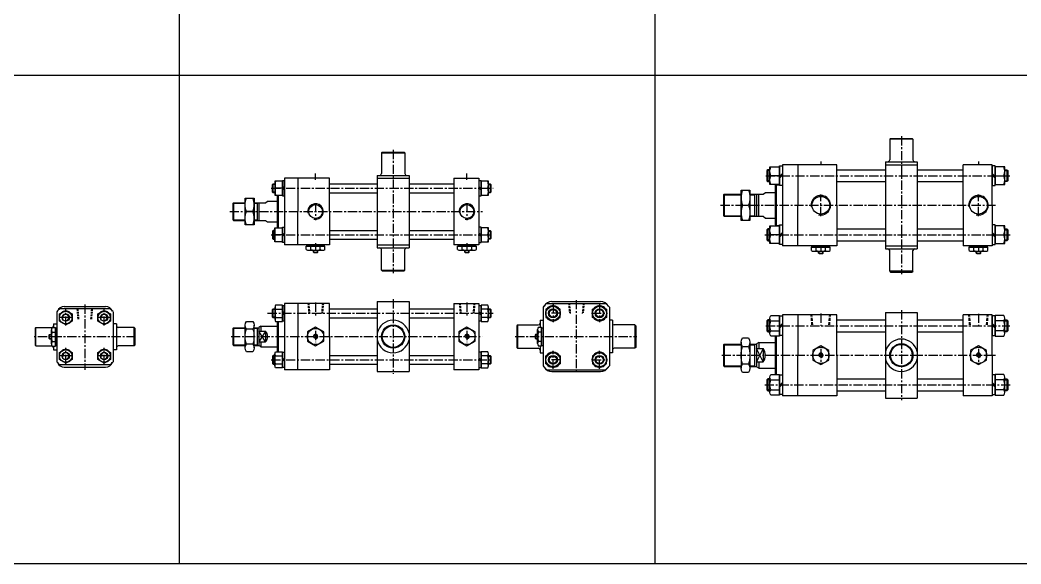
# Model space of a CAD drawing. Extents: x -819 to 8634, y 0 to 4453.
# Drawn here: x 1222 to 2577, y 2978 to 3716 of the extents above; entities that cross this region are included whole.
import ezdxf

# ---------------------------------------------------------------- set-up
doc = ezdxf.new("R2010")
doc.units = 0
doc.header["$LTSCALE"] = 10
doc.header["$MEASUREMENT"] = 0
for name, pattern in [('CENTER', [2, 1.25, -0.25, 0.25, -0.25]), ('CENTERX2', [4, 2.5, -0.5, 0.5, -0.5]), ('HIDDEN', [0.375, 0.25, -0.125])]:
    doc.linetypes.add(name, pattern=pattern)
doc.layers.get('0').update_dxf_attribs({"linetype": 'CONTINUOUS'})
doc.layers.get('DEFPOINTS').update_dxf_attribs({"linetype": 'CONTINUOUS'})
for name, color, linetype in [('CEN', 1, 'CENTERX2'), ('CENTER', 1, 'CENTER'), ('DIM', 2, 'CONTINUOUS'), ('ML', 7, 'CONTINUOUS'), ('THIN', 3, 'CONTINUOUS'), ('외형선', 3, 'CONTINUOUS')]:
    doc.layers.add(name, color=color, linetype=linetype)

msp = doc.modelspace()

# ---------------------------------------------------------------- linework, layer by layer
for p, q in [((1438, 2978.5), (1438, 4452.8)), ((2082, 2978.5), (2082, 4452.8)), ((4752.9, 3640.6), (0, 3640.6)), ((1619.2, 3401.2), (1619.7, 3400.7)), ((1619.2, 3401.2), (1625.2, 3401.2)), ((1619.7, 3400.7), (1624.7, 3400.7)), ((1625.2, 3401.2), (1624.7, 3400.7)), ((1824.2, 3401.2), (1824.7, 3400.7)), ((1824.2, 3401.2), (1830.2, 3401.2)), ((1824.7, 3400.7), (1829.7, 3400.7)), ((1830.2, 3401.2), (1829.7, 3400.7)), ((2303.4, 3399.7), (2303.9, 3399.2)), ((2303.4, 3399.7), (2309.4, 3399.7)), ((2303.9, 3399.2), (2308.9, 3399.2)), ((2309.4, 3399.7), (2308.9, 3399.2)), ((2516.9, 3399.7), (2517.4, 3399.2)), ((2516.9, 3399.7), (2522.9, 3399.7)), ((2517.4, 3399.2), (2522.4, 3399.2)), ((2522.9, 3399.7), (2522.4, 3399.2)), ((1262, 3289.4), (1261.5, 3288.9)), ((1261.5, 3283.9), (1261.5, 3288.9)), ((1262, 3283.4), (1261.5, 3283.9)), ((1262, 3283.4), (1262, 3289.4)), ((1920.3, 3289.7), (1919.8, 3289.2)), ((1919.8, 3284.2), (1919.8, 3289.2)), ((1920.3, 3283.7), (1919.8, 3284.2)), ((1920.3, 3283.7), (1920.3, 3289.7)), ((4752.9, 2978.5), (0, 2978.5))]:
    msp.add_line(p, q)
at = {"color": 7, "linetype": 'Continuous'}
for p, q in [((1609.5, 3404.7), (1609.5, 3409.1)), ((1609.5, 3409.1), (1622.2, 3409.1)), ((1610.2, 3411.1), (1634.2, 3411.1)), ((1610.2, 3409.1), (1610.2, 3411.1)), ((1612.7, 3403.7), (1631.8, 3403.7)), ((1615.9, 3404.7), (1615.9, 3409.1)), ((1619.2, 3401.2), (1619.2, 3403.7)), ((1622.2, 3409.1), (1634.9, 3409.1)), ((1625.2, 3401.2), (1625.2, 3403.7)), ((1628.6, 3404.7), (1628.6, 3409.1)), ((1634.2, 3409.1), (1634.2, 3411.1)), ((1634.9, 3404.7), (1634.9, 3409.1)), ((1814.5, 3404.7), (1814.5, 3409.1)), ((1814.5, 3409.1), (1827.2, 3409.1)), ((1815.2, 3411.1), (1839.2, 3411.1)), ((1815.2, 3409.1), (1815.2, 3411.1)), ((1817.7, 3403.7), (1836.8, 3403.7)), ((1820.9, 3404.7), (1820.9, 3409.1)), ((1824.2, 3401.2), (1824.2, 3403.7)), ((1827.2, 3409.1), (1839.9, 3409.1)), ((1830.2, 3401.2), (1830.2, 3403.7)), ((1833.6, 3404.7), (1833.6, 3409.1)), ((1839.2, 3409.1), (1839.2, 3411.1)), ((1839.9, 3404.7), (1839.9, 3409.1)), ((2293.7, 3403.2), (2293.7, 3407.6)), ((2293.7, 3407.6), (2306.4, 3407.6)), ((2294.4, 3409.6), (2318.4, 3409.6)), ((2294.4, 3407.6), (2294.4, 3409.6)), ((2296.9, 3402.2), (2315.9, 3402.2)), ((2300, 3403.2), (2300, 3407.6)), ((2303.4, 3399.7), (2303.4, 3402.2)), ((2306.4, 3407.6), (2319.1, 3407.6)), ((2309.4, 3399.7), (2309.4, 3402.2)), ((2312.7, 3403.2), (2312.7, 3407.6)), ((2318.4, 3407.6), (2318.4, 3409.6)), ((2319.1, 3403.2), (2319.1, 3407.6)), ((2507.2, 3403.2), (2507.2, 3407.6)), ((2507.2, 3407.6), (2519.9, 3407.6)), ((2507.9, 3409.6), (2531.9, 3409.6)), ((2507.9, 3407.6), (2507.9, 3409.6)), ((2510.4, 3402.2), (2529.4, 3402.2)), ((2513.5, 3403.2), (2513.5, 3407.6)), ((2516.9, 3399.7), (2516.9, 3402.2)), ((2519.9, 3407.6), (2532.6, 3407.6)), ((2522.9, 3399.7), (2522.9, 3402.2)), ((2526.2, 3403.2), (2526.2, 3407.6)), ((2531.9, 3407.6), (2531.9, 3409.6)), ((2532.6, 3403.2), (2532.6, 3407.6)), ((1264.5, 3276.9), (1264.5, 3295.9)), ((1265.5, 3299.1), (1269.9, 3299.1)), ((1269.9, 3286.4), (1269.9, 3299.1)), ((1269.9, 3298.4), (1271.9, 3298.4)), ((1271.9, 3274.4), (1271.9, 3298.4)), ((1922.8, 3277.2), (1922.8, 3296.2)), ((1923.8, 3299.4), (1928.2, 3299.4)), ((1928.2, 3286.7), (1928.2, 3299.4)), ((1928.2, 3298.7), (1930.2, 3298.7)), ((1930.2, 3274.7), (1930.2, 3298.7)), ((1262, 3289.4), (1264.5, 3289.4)), ((1262, 3283.4), (1264.5, 3283.4)), ((1265.5, 3292.7), (1269.9, 3292.7)), ((1269.9, 3273.7), (1269.9, 3286.4)), ((1920.3, 3289.7), (1922.8, 3289.7)), ((1920.3, 3283.7), (1922.8, 3283.7)), ((1923.8, 3293), (1928.2, 3293)), ((1923.8, 3280.3), (1928.2, 3280.3)), ((1928.2, 3274), (1928.2, 3286.7)), ((1265.5, 3280), (1269.9, 3280)), ((1265.5, 3273.7), (1269.9, 3273.7)), ((1269.9, 3274.4), (1271.9, 3274.4)), ((1923.8, 3274), (1928.2, 3274)), ((1928.2, 3274.7), (1930.2, 3274.7))]:
    msp.add_line(p, q, dxfattribs=at)
for points in [[(1611.2, 3280.3), (1622.2, 3274), (1633.2, 3280.3), (1633.2, 3293), (1622.2, 3299.4), (1611.2, 3293)], [(1816.2, 3280.3), (1827.2, 3274), (1838.2, 3280.3), (1838.2, 3293), (1827.2, 3299.4), (1816.2, 3293)], [(1621.4, 3288.2), (1620.5, 3286.7), (1621.4, 3285.2), (1623.1, 3285.2), (1624, 3286.7), (1623.1, 3288.2)], [(1826.4, 3288.2), (1825.5, 3286.7), (1826.4, 3285.2), (1828.1, 3285.2), (1829, 3286.7), (1828.1, 3288.2)], [(2295.4, 3254.9), (2306.4, 3248.6), (2317.4, 3254.9), (2317.4, 3267.6), (2306.4, 3274), (2295.4, 3267.6)], [(2508.9, 3254.9), (2519.9, 3248.6), (2530.9, 3254.9), (2530.9, 3267.6), (2519.9, 3274), (2508.9, 3267.6)], [(2305.5, 3262.8), (2304.6, 3261.3), (2305.5, 3259.8), (2307.2, 3259.8), (2308.1, 3261.3), (2307.2, 3262.8)], [(2519, 3262.8), (2518.1, 3261.3), (2519, 3259.8), (2520.7, 3259.8), (2521.6, 3261.3), (2520.7, 3262.8)]]:
    msp.add_lwpolyline(points, close=True, dxfattribs=at)
for centre, radius in [((1622.2, 3286.7), 11), ((1827.2, 3286.7), 11), ((1622.2, 3286.7), 2.5), ((1827.2, 3286.7), 2.5), ((2306.4, 3261.3), 11), ((2519.9, 3261.3), 11), ((2306.4, 3261.3), 2.5), ((2519.9, 3261.3), 2.5)]:
    msp.add_circle(centre, radius, dxfattribs=at)
for centre, radius, start, end in [((1612.7, 3409.3), 5.62, 235.6158, 270), ((1612.7, 3409.3), 5.62, 235.6158, 304.3842), ((1622.2, 3424.7), 21, 252.412, 270), ((1622.2, 3424.7), 21, 270, 287.588), ((1631.8, 3409.3), 5.62, 235.6158, 304.3842), ((1817.7, 3409.3), 5.62, 235.6158, 270), ((1817.7, 3409.3), 5.62, 235.6158, 304.3842), ((1827.2, 3424.7), 21, 252.412, 270), ((1827.2, 3424.7), 21, 270, 287.588), ((1836.8, 3409.3), 5.62, 235.6158, 304.3842), ((2296.9, 3407.8), 5.62, 235.6158, 270), ((2296.9, 3407.8), 5.62, 235.6158, 304.3842), ((2306.4, 3423.2), 21, 252.412, 270), ((2306.4, 3423.2), 21, 270, 287.588), ((2315.9, 3407.8), 5.62, 235.6158, 304.3842), ((2510.4, 3407.8), 5.62, 235.6158, 270), ((2510.4, 3407.8), 5.62, 235.6158, 304.3842), ((2519.9, 3423.2), 21, 252.412, 270), ((2519.9, 3423.2), 21, 270, 287.588), ((2529.4, 3407.8), 5.62, 235.6158, 304.3842), ((1270.1, 3295.9), 5.62, 145.6158, 214.3842), ((1928.5, 3296.2), 5.62, 145.6158, 214.3842), ((1285.5, 3286.4), 21, 162.412, 180), ((1285.5, 3286.4), 21, 180, 197.588), ((1943.9, 3286.7), 21, 162.412, 180), ((1943.9, 3286.7), 21, 180, 197.588), ((1928.5, 3277.2), 5.62, 145.6158, 214.3842), ((1270.1, 3276.9), 5.62, 145.6158, 214.3842), ((1270.1, 3276.9), 5.62, 180, 214.3842), ((1928.5, 3277.2), 5.62, 180, 214.3842)]:
    msp.add_arc(centre, radius, start, end, dxfattribs=at)
at = {"layer": 'CEN', "color": 1, "linetype": 'CENTER'}
for p, q in [((2415.4, 3558.1), (2415.4, 3371.1)), ((1727.2, 3539.6), (1727.2, 3372.6)), ((1727.2, 3337.2), (1727.2, 3236.2)), ((2415.4, 3322.3), (2415.4, 3200.3))]:
    msp.add_line(p, q, dxfattribs=at)
at = {"layer": 'CENTER'}
for p, q in [((1283.9, 3301.5), (1283.9, 3323.3)), ((1335.9, 3301.5), (1335.9, 3323.3)), ((1943.7, 3330.4), (1943.7, 3306)), ((2006.7, 3330.4), (2006.7, 3306)), ((1293.3, 3312.4), (1274.4, 3312.4)), ((1345.3, 3312.4), (1326.4, 3312.4)), ((1954.3, 3318.2), (1933.2, 3318.2)), ((1996.2, 3318.2), (2017.3, 3318.2)), ((1283.9, 3249.5), (1283.9, 3271.3)), ((1335.9, 3249.5), (1335.9, 3271.3)), ((1943.7, 3243), (1943.7, 3267.4)), ((2006.7, 3243), (2006.7, 3267.4)), ((1293.3, 3260.4), (1274.4, 3260.4)), ((1345.3, 3260.4), (1326.4, 3260.4)), ((1954.3, 3255.2), (1933.2, 3255.2)), ((1996.2, 3255.2), (2017.3, 3255.2))]:
    msp.add_line(p, q, dxfattribs=at)
at = {"layer": 'DEFPOINTS', "color": 0, "linetype": 'ByBlock'}
for p in [(1267.4, 3268.9), (1926.2, 3264.7)]:
    msp.add_point(p, dxfattribs=at)
at = {"layer": 'DIM'}
for p, q in [((1619.7, 3400.7), (1619.7, 3403.7)), ((1624.7, 3400.7), (1624.7, 3403.7)), ((1824.7, 3400.7), (1824.7, 3403.7)), ((1829.7, 3400.7), (1829.7, 3403.7)), ((2303.9, 3399.2), (2303.9, 3402.2)), ((2308.9, 3399.2), (2308.9, 3402.2)), ((2517.4, 3399.2), (2517.4, 3402.2)), ((2522.4, 3399.2), (2522.4, 3402.2)), ((1261.5, 3288.9), (1264.5, 3288.9)), ((1261.5, 3283.9), (1264.5, 3283.9)), ((1919.8, 3289.2), (1922.8, 3289.2)), ((1919.8, 3284.2), (1922.8, 3284.2))]:
    msp.add_line(p, q, dxfattribs=at)
for centre in [(1622.2, 3286.7), (1827.2, 3286.7), (2306.4, 3261.3), (2519.9, 3261.3)]:
    msp.add_arc(centre, 3, 270, 180, dxfattribs=at)
at = {"layer": 'ML'}
for p, q in [((2399.6, 3554.1), (2400.6, 3555.1)), ((2431.1, 3554.1), (2399.6, 3554.1)), ((2399.6, 3554.1), (2399.6, 3526.1)), ((2400.6, 3555.1), (2430.1, 3555.1)), ((2431.1, 3554.1), (2430.1, 3555.1)), ((2431.1, 3554.1), (2431.1, 3526.1)), ((1711.5, 3535.6), (1712.5, 3536.6)), ((1711.5, 3535.6), (1743, 3535.6)), ((1711.5, 3535.6), (1711.5, 3507.6)), ((1712.5, 3536.6), (1742, 3536.6)), ((1742, 3536.6), (1743, 3535.6)), ((1743, 3535.6), (1743, 3507.6)), ((2234.5, 3512.6), (2234.5, 3496.6)), ((2254.4, 3519.6), (2254.4, 3409.6)), ((2275.4, 3519.6), (2254.4, 3519.6)), ((2393.9, 3523.6), (2393.9, 3405.6)), ((2393.9, 3523.6), (2436.9, 3523.6)), ((2393.9, 3519.6), (2436.9, 3519.6)), ((2436.9, 3523.6), (2436.9, 3405.6)), ((2558.3, 3512.6), (2558.3, 3496.6)), ((1580.2, 3501.1), (1580.2, 3411.1)), ((1598.2, 3501.1), (1580.2, 3501.1)), ((1641.2, 3501.1), (1598.2, 3501.1)), ((1598.2, 3501.1), (1598.2, 3456.1)), ((1641.2, 3456.1), (1641.2, 3501.1)), ((1705.7, 3505.1), (1705.7, 3407.1)), ((1705.7, 3505.1), (1748.7, 3505.1)), ((1705.7, 3501.1), (1748.7, 3501.1)), ((1748.7, 3505.1), (1748.7, 3407.1)), ((1809.2, 3501.1), (1843.2, 3501.1)), ((1809.2, 3501.1), (1809.2, 3456.1)), ((1843.2, 3501.1), (1843.2, 3411.1)), ((2250.4, 3504.6), (2238.5, 3504.6)), ((2250.4, 3503.7), (2254.4, 3507.7)), ((2250.4, 3501.4), (2254.4, 3505.4)), ((2542.4, 3503.7), (2538.4, 3507.7)), ((2542.4, 3501.4), (2538.4, 3505.4)), ((2542.4, 3504.6), (2554.3, 3504.6)), ((1564.7, 3481.6), (1564.7, 3493.6)), ((1577.2, 3487.6), (1568.1, 3487.6)), ((1577.2, 3489.9), (1580.2, 3486.9)), ((1577.2, 3488.2), (1580.2, 3485.2)), ((1846.2, 3486.9), (1843.2, 3489.9)), ((1846.2, 3485.2), (1843.2, 3488.2)), ((1846.2, 3487.6), (1855.4, 3487.6)), ((1858.8, 3493.6), (1858.8, 3481.6)), ((2244.4, 3490.6), (2245.9, 3492.1)), ((2244.4, 3490.6), (2244.4, 3438.6)), ((2245.9, 3492.1), (2245.9, 3437.1)), ((1554.2, 3468.1), (1557.2, 3470.1)), ((1570.2, 3478.1), (1570.2, 3434.1)), ((1571.7, 3478.1), (1571.7, 3434.1)), ((2174.4, 3478.6), (2175.4, 3479.6)), ((2174.4, 3478.6), (2174.4, 3450.6)), ((2175.4, 3479.6), (2175.4, 3449.6)), ((2216.4, 3479.6), (2216.4, 3449.6)), ((2219.4, 3479.6), (2219.4, 3449.6)), ((2222.4, 3449.6), (2222.4, 3479.6)), ((2228.4, 3479.6), (2231.4, 3482.1)), ((1510.2, 3467.1), (1511.2, 3468.1)), ((1510.2, 3467.1), (1510.2, 3445.1)), ((1511.2, 3468.1), (1511.2, 3444.1)), ((1543.2, 3468.1), (1543.2, 3444.1)), ((1545.2, 3468.1), (1545.2, 3444.1)), ((1545.2, 3468.1), (1554.2, 3468.1)), ((2200.3, 3464.6), (2208.6, 3464.6)), ((1510.2, 3445.1), (1511.2, 3444.1)), ((1537.3, 3456.1), (1528.5, 3456.1)), ((1554.2, 3444.1), (1557.2, 3442.1)), ((1598.2, 3411.1), (1598.2, 3456.1)), ((1641.2, 3456.1), (1641.2, 3411.1)), ((1809.2, 3456.1), (1809.2, 3411.1)), ((2174.4, 3450.6), (2175.4, 3449.6)), ((2228.4, 3449.6), (2231.4, 3447.1)), ((1564.7, 3430.6), (1564.7, 3418.6)), ((1858.8, 3430.6), (1858.8, 3418.6)), ((2234.5, 3432.6), (2234.5, 3416.6)), ((2244.4, 3438.6), (2245.9, 3437.1)), ((2558.3, 3432.6), (2558.3, 3416.6)), ((1577.2, 3424.6), (1568.1, 3424.6)), ((1577.2, 3423.9), (1580.2, 3426.9)), ((1577.2, 3422.2), (1580.2, 3425.2)), ((1846.2, 3423.9), (1843.2, 3426.9)), ((1846.2, 3422.2), (1843.2, 3425.2)), ((1846.2, 3424.6), (1855.4, 3424.6)), ((2250.4, 3424.6), (2238.5, 3424.6)), ((2250.4, 3423.7), (2254.4, 3427.7)), ((2250.4, 3421.4), (2254.4, 3425.4)), ((2542.4, 3423.7), (2538.4, 3427.7)), ((2542.4, 3421.4), (2538.4, 3425.4)), ((2542.4, 3424.6), (2554.3, 3424.6)), ((1598.2, 3411.1), (1580.2, 3411.1)), ((1641.2, 3411.1), (1598.2, 3411.1)), ((1705.7, 3411.1), (1748.7, 3411.1)), ((1705.7, 3407.1), (1748.7, 3407.1)), ((1711.5, 3376.6), (1711.5, 3404.6)), ((1743, 3376.6), (1743, 3404.6)), ((1843.2, 3411.1), (1809.2, 3411.1)), ((2275.4, 3409.6), (2254.4, 3409.6)), ((2393.9, 3409.6), (2436.9, 3409.6)), ((2393.9, 3405.6), (2436.9, 3405.6)), ((2399.6, 3375.1), (2399.6, 3403.1)), ((2431.1, 3375.1), (2431.1, 3403.1)), ((1711.5, 3376.6), (1743, 3376.6)), ((1711.5, 3376.6), (1712.5, 3375.6)), ((1712.5, 3375.6), (1742, 3375.6)), ((1742, 3375.6), (1743, 3376.6)), ((2431.1, 3375.1), (2399.6, 3375.1)), ((2399.6, 3375.1), (2400.6, 3374.1)), ((2431.1, 3375.1), (2430.1, 3374.1)), ((2400.6, 3374.1), (2430.1, 3374.1)), ((1343.9, 3324.4), (1275.9, 3324.4)), ((1281.9, 3327.4), (1337.9, 3327.4)), ((1564.7, 3312.2), (1564.7, 3324.2)), ((1567.2, 3326.4), (1567.2, 3310)), ((1568.1, 3323.7), (1577.2, 3323.7)), ((1598.2, 3331.7), (1580.2, 3331.7)), ((1580.2, 3331.7), (1580.2, 3241.7)), ((1641.2, 3331.7), (1598.2, 3331.7)), ((1598.2, 3331.7), (1598.2, 3286.7)), ((1641.2, 3286.7), (1641.2, 3331.7)), ((1705.7, 3334.2), (1705.7, 3239.2)), ((1705.7, 3334.2), (1748.7, 3334.2)), ((1748.7, 3334.2), (1748.7, 3239.2)), ((1809.2, 3331.7), (1843.2, 3331.7)), ((1809.2, 3331.7), (1809.2, 3286.7)), ((1843.2, 3331.7), (1843.2, 3241.7)), ((1855.4, 3323.7), (1846.2, 3323.7)), ((1856.2, 3310), (1856.2, 3326.4)), ((1858.8, 3324.2), (1858.8, 3312.2)), ((1930.2, 3326.4), (1930.2, 3247)), ((1935.6, 3331.7), (2014.9, 3331.7)), ((1942.2, 3334.2), (2008.2, 3334.2)), ((2020.2, 3326.4), (2020.2, 3247)), ((1271.9, 3320.4), (1271.9, 3252.4)), ((1347.9, 3320.4), (1347.9, 3252.3)), ((1568.1, 3312.7), (1577.2, 3312.7)), ((1577.2, 3320.5), (1580.2, 3317.5)), ((1577.2, 3318.8), (1580.2, 3315.8)), ((1846.2, 3317.5), (1843.2, 3320.5)), ((1846.2, 3315.8), (1843.2, 3318.8)), ((1855.4, 3312.7), (1846.2, 3312.7)), ((1926.2, 3308.7), (1926.2, 3304.9)), ((1926.2, 3308.7), (1929.7, 3308.7)), ((2024.2, 3308.7), (2020.7, 3308.7)), ((2024.2, 3308.7), (2024.2, 3264.7)), ((2234.5, 3309.3), (2234.5, 3293.3)), ((2237.4, 3290.9), (2237.4, 3311.7)), ((2238.5, 3308.2), (2250.4, 3308.2)), ((2275.4, 3316.3), (2254.4, 3316.3)), ((2254.4, 3316.3), (2254.4, 3206.3)), ((2393.9, 3319.3), (2393.9, 3203.3)), ((2393.9, 3319.3), (2436.9, 3319.3)), ((2436.9, 3319.3), (2436.9, 3203.3)), ((2554.3, 3308.2), (2542.4, 3308.2)), ((2555.4, 3290.9), (2555.4, 3311.7)), ((2558.3, 3309.3), (2558.3, 3293.3)), ((1243.4, 3298.9), (1242.4, 3297.9)), ((1242.4, 3297.9), (1242.4, 3274.9)), ((1243.4, 3273.9), (1243.4, 3298.9)), ((1243.4, 3298.9), (1264.9, 3298.9)), ((1267.4, 3303.9), (1267.4, 3299.1)), ((1267.4, 3303.9), (1271.4, 3303.9)), ((1352.4, 3303.9), (1348.4, 3303.9)), ((1352.4, 3303.9), (1352.4, 3268.9)), ((1376.4, 3298.9), (1354.9, 3298.9)), ((1376.4, 3273.9), (1376.4, 3298.9)), ((1376.4, 3298.9), (1377.4, 3297.9)), ((1377.4, 3297.9), (1377.4, 3274.9)), ((1510.2, 3297.7), (1511.2, 3298.7)), ((1510.2, 3297.7), (1510.2, 3275.7)), ((1511.2, 3298.7), (1511.2, 3274.7)), ((1526.9, 3271.3), (1526.9, 3302.1)), ((1537.3, 3296.9), (1528.5, 3296.9)), ((1538.9, 3271.3), (1538.9, 3302.1)), ((1543.2, 3298.7), (1543.2, 3274.7)), ((1548.2, 3300.7), (1545.2, 3299)), ((1545.2, 3299), (1545.2, 3274.4)), ((1545.2, 3293.9), (1554.2, 3293.9)), ((1548.2, 3300.7), (1548.2, 3293.9)), ((1554.2, 3293.9), (1554.2, 3279.5)), ((1570.2, 3307.2), (1570.2, 3266.2)), ((1571.7, 3307.2), (1571.7, 3266.2)), ((1895.7, 3302.4), (1894.7, 3301.4)), ((1894.7, 3301.4), (1894.7, 3271.9)), ((1895.7, 3302.4), (1923.7, 3302.4)), ((1895.7, 3302.4), (1895.7, 3270.9)), ((1926.2, 3304.9), (1926.2, 3299.4)), ((2054.7, 3302.4), (2026.7, 3302.4)), ((2054.7, 3302.4), (2054.7, 3270.9)), ((2054.7, 3302.4), (2055.7, 3301.4)), ((2055.7, 3301.4), (2055.7, 3271.9)), ((2238.5, 3294.3), (2250.4, 3294.3)), ((2250.4, 3300.4), (2254.4, 3304.4)), ((2250.4, 3298.1), (2254.4, 3302.1)), ((2542.4, 3300.4), (2538.4, 3304.4)), ((2542.4, 3298.1), (2538.4, 3302.1)), ((2554.3, 3294.3), (2542.4, 3294.3)), ((1598.2, 3241.7), (1598.2, 3286.7)), ((1641.2, 3286.7), (1641.2, 3241.7)), ((1809.2, 3286.7), (1809.2, 3241.7)), ((2244.4, 3287.4), (2244.4, 3235.1)), ((2245.9, 3287.4), (2245.9, 3235.1)), ((1243.4, 3273.9), (1242.4, 3274.9)), ((1243.4, 3273.9), (1264.9, 3273.9)), ((1267.4, 3273.7), (1267.4, 3268.9)), ((1267.4, 3268.9), (1271.4, 3268.9)), ((1352.4, 3268.9), (1348.4, 3268.9)), ((1376.4, 3273.9), (1354.9, 3273.9)), ((1376.4, 3273.9), (1377.4, 3274.9)), ((1510.2, 3275.7), (1511.2, 3274.7)), ((1537.3, 3276.4), (1528.5, 3276.4)), ((1545.2, 3279.5), (1554.2, 3279.5)), ((1548.2, 3272.7), (1545.2, 3274.4)), ((1548.2, 3279.5), (1548.2, 3272.7)), ((1894.7, 3271.9), (1895.7, 3270.9)), ((1895.7, 3270.9), (1923.7, 3270.9)), ((1926.2, 3274), (1926.2, 3264.7)), ((2054.7, 3270.9), (2026.7, 3270.9)), ((2055.7, 3271.9), (2054.7, 3270.9)), ((2174.4, 3275.3), (2175.4, 3276.3)), ((2174.4, 3275.3), (2174.4, 3247.3)), ((2175.4, 3276.3), (2175.4, 3246.3)), ((2198.4, 3278.9), (2198.4, 3243.7)), ((2200.3, 3273), (2208.6, 3273)), ((2210.4, 3278.9), (2210.4, 3243.7)), ((2216.4, 3276.3), (2216.4, 3246.3)), ((2222.4, 3278.8), (2219.4, 3277)), ((2219.4, 3277), (2219.4, 3245.5)), ((2219.4, 3270.3), (2228.4, 3270.3)), ((2222.4, 3278.8), (2222.4, 3270.3)), ((2228.4, 3270.3), (2228.4, 3252.3)), ((1564.7, 3261.2), (1564.7, 3249.2)), ((1567.2, 3247), (1567.2, 3263.4)), ((1568.1, 3260.7), (1577.2, 3260.7)), ((1577.2, 3254.5), (1580.2, 3257.5)), ((1577.2, 3252.8), (1580.2, 3255.8)), ((1846.2, 3254.5), (1843.2, 3257.5)), ((1846.2, 3252.8), (1843.2, 3255.8)), ((1855.4, 3260.7), (1846.2, 3260.7)), ((1856.2, 3247), (1856.2, 3263.4)), ((1858.8, 3261.2), (1858.8, 3249.2)), ((1926.2, 3264.7), (1929.7, 3264.7)), ((2024.2, 3264.7), (2020.7, 3264.7)), ((1343.9, 3248.4), (1275.9, 3248.4)), ((1281.9, 3245.4), (1337.9, 3245.4)), ((1568.1, 3249.7), (1577.2, 3249.7)), ((1598.2, 3241.7), (1580.2, 3241.7)), ((1641.2, 3241.7), (1598.2, 3241.7)), ((1843.2, 3241.7), (1809.2, 3241.7)), ((1855.4, 3249.7), (1846.2, 3249.7)), ((1935.6, 3241.7), (2014.9, 3241.7)), ((2174.4, 3247.3), (2175.4, 3246.3)), ((2200.3, 3249.5), (2208.6, 3249.5)), ((2219.4, 3252.3), (2228.4, 3252.3)), ((2222.4, 3243.8), (2219.4, 3245.5)), ((2222.4, 3252.3), (2222.4, 3243.8)), ((1705.7, 3239.2), (1748.7, 3239.2)), ((1942.2, 3239.2), (2008.2, 3239.2)), ((2234.5, 3229.3), (2234.5, 3213.3)), ((2237.4, 3210.9), (2237.4, 3231.7)), ((2238.5, 3228.2), (2250.4, 3228.2)), ((2554.3, 3228.2), (2542.4, 3228.2)), ((2555.4, 3210.9), (2555.4, 3231.7)), ((2558.3, 3229.3), (2558.3, 3213.3)), ((2238.5, 3214.3), (2250.4, 3214.3)), ((2250.4, 3220.4), (2254.4, 3224.4)), ((2250.4, 3218.1), (2254.4, 3222.1)), ((2542.4, 3220.4), (2538.4, 3224.4)), ((2542.4, 3218.1), (2538.4, 3222.1)), ((2554.3, 3214.3), (2542.4, 3214.3)), ((2275.4, 3206.3), (2254.4, 3206.3)), ((2393.9, 3203.3), (2436.9, 3203.3))]:
    msp.add_line(p, q, dxfattribs=at)
at = {"layer": 'ML', "color": 1, "linetype": 'CENTER'}
for p, q in [((2306.4, 3524.1), (2306.4, 3518.8)), ((2519.9, 3524.1), (2519.9, 3518.8)), ((1622.2, 3499.1), (1622.2, 3507.8)), ((1827.2, 3499.1), (1827.2, 3507.8)), ((1562.2, 3487.6), (1862.8, 3487.6)), ((2306.4, 3450), (2306.4, 3479.1)), ((2519.9, 3450), (2519.9, 3479.1)), ((1622.2, 3467.6), (1622.2, 3444.5)), ((1827.2, 3467.6), (1827.2, 3444.5)), ((1505.9, 3456.1), (1848.2, 3456.1)), ((1562.2, 3424.6), (1861.8, 3424.6)), ((1622.2, 3413.3), (1622.2, 3402.9)), ((1827.2, 3413.3), (1827.2, 3402.9)), ((2306.4, 3410.5), (2306.4, 3401.5)), ((2519.9, 3410.5), (2519.9, 3401.5)), ((1975.2, 3336.2), (1975.2, 3237.2)), ((1309.9, 3330.1), (1309.9, 3241.7)), ((1622.2, 3332.9), (1622.2, 3314.7)), ((1827.2, 3332.9), (1827.2, 3313.1)), ((1557.2, 3318.2), (1862.8, 3318.2)), ((1622.2, 3294.4), (1622.2, 3279)), ((1827.2, 3294.4), (1827.2, 3279)), ((1378.5, 3286.4), (1239.8, 3286.4)), ((1507.7, 3286.7), (1847.8, 3286.7)), ((1892.5, 3286.7), (2057, 3286.7)), ((2306.4, 3270.1), (2306.4, 3252.5)), ((2519.9, 3270.1), (2519.9, 3252.5)), ((1562.2, 3255.2), (1861.8, 3255.2))]:
    msp.add_line(p, q, dxfattribs=at)
at = {"layer": 'ML', "color": 7, "linetype": 'Continuous'}
for p, q in [((1641.2, 3493.6), (1705.7, 3493.6)), ((1748.7, 3493.6), (1809.2, 3493.6)), ((1557.2, 3470.1), (1570.2, 3470.1)), ((1641.2, 3481.6), (1705.7, 3481.6)), ((1748.7, 3481.6), (1809.2, 3481.6)), ((2175.4, 3479.6), (2198.4, 3479.6)), ((2210.4, 3479.6), (2228.4, 3479.6)), ((2231.4, 3482.1), (2244.4, 3482.1)), ((1511.2, 3468.1), (1526.9, 3468.1)), ((1538.9, 3468.1), (1545.2, 3468.1)), ((1511.2, 3444.1), (1526.9, 3444.1)), ((1538.9, 3444.1), (1545.2, 3444.1)), ((1545.2, 3444.1), (1554.2, 3444.1)), ((2175.4, 3449.6), (2198.4, 3449.6)), ((2210.4, 3449.6), (2228.4, 3449.6)), ((2231.4, 3447.1), (2244.4, 3447.1)), ((1557.2, 3442.1), (1570.2, 3442.1)), ((1641.2, 3430.6), (1705.7, 3430.6)), ((1748.7, 3430.6), (1809.2, 3430.6)), ((1641.2, 3418.6), (1705.7, 3418.6)), ((1748.7, 3418.6), (1809.2, 3418.6)), ((1641.2, 3324.2), (1705.7, 3324.2)), ((1748.7, 3324.2), (1809.2, 3324.2)), ((1641.2, 3312.2), (1705.7, 3312.2)), ((1748.7, 3312.2), (1809.2, 3312.2)), ((1511.2, 3298.7), (1526.9, 3298.7)), ((1538.9, 3298.7), (1545.2, 3298.7)), ((1548.2, 3300.7), (1570.2, 3300.7)), ((1511.2, 3274.7), (1526.9, 3274.7)), ((1538.9, 3274.7), (1545.2, 3274.7)), ((1548.2, 3272.7), (1570.2, 3272.7)), ((2175.4, 3276.3), (2198.4, 3276.3)), ((2210.4, 3276.3), (2219.4, 3276.3)), ((2222.4, 3278.8), (2244.4, 3278.8)), ((1641.2, 3261.2), (1705.7, 3261.2)), ((1748.7, 3261.2), (1809.2, 3261.2)), ((1641.2, 3249.2), (1705.7, 3249.2)), ((1748.7, 3249.2), (1809.2, 3249.2)), ((2175.4, 3246.3), (2198.4, 3246.3)), ((2210.4, 3246.3), (2219.4, 3246.3)), ((2222.4, 3243.8), (2244.4, 3243.8))]:
    msp.add_line(p, q, dxfattribs=at)
at = {"layer": 'ML', "color": 2, "linetype": 'Continuous'}
for p, q in [((2174.6, 3478.8), (2198.4, 3478.8)), ((2210.4, 3478.8), (2216.4, 3478.8)), ((1510.5, 3467.3), (1526.9, 3467.3)), ((1538.9, 3467.3), (1543.2, 3467.3)), ((1510.5, 3444.8), (1526.9, 3444.8)), ((1538.9, 3444.8), (1543.2, 3444.8)), ((2174.6, 3450.3), (2198.4, 3450.3)), ((2210.4, 3450.3), (2216.4, 3450.3)), ((1510.5, 3297.9), (1526.9, 3297.9)), ((1538.9, 3297.9), (1543.2, 3297.9)), ((1510.5, 3275.4), (1526.9, 3275.4)), ((1538.9, 3275.4), (1543.2, 3275.4)), ((2174.6, 3275.5), (2198.4, 3275.5)), ((2210.4, 3275.5), (2216.4, 3275.5)), ((2174.6, 3247), (2198.4, 3247)), ((2210.4, 3247), (2216.4, 3247))]:
    msp.add_line(p, q, dxfattribs=at)
at = {"layer": 'ML', "color": 2}
for p, q in [((2216.4, 3478.8), (2217.7, 3479.6)), ((1543.2, 3467.3), (1544.5, 3468.1)), ((1543.2, 3444.8), (1544.5, 3444.1)), ((2216.4, 3450.3), (2217.7, 3449.6)), ((1543.2, 3297.9), (1544.5, 3298.7)), ((1554.2, 3293.9), (1545.2, 3279.5)), ((1554.2, 3279.5), (1545.2, 3293.9)), ((1543.2, 3275.4), (1544.5, 3274.7)), ((2216.4, 3275.5), (2217.7, 3276.3)), ((2228.4, 3270.3), (2219.4, 3252.3)), ((2228.4, 3252.3), (2219.4, 3270.3)), ((2216.4, 3247), (2217.7, 3246.3))]:
    msp.add_line(p, q, dxfattribs=at)
at = {"layer": 'ML', "color": 6, "linetype": 'HIDDEN'}
for p, q in [((1300.6, 3310.4), (1299.4, 3324.4)), ((1301.8, 3310.4), (1300.6, 3324.4)), ((1318, 3310.4), (1319.2, 3324.4)), ((1319.1, 3310.4), (1320.3, 3324.4)), ((1611.8, 3331.7), (1612.9, 3318.8)), ((1612.9, 3331.7), (1614.1, 3317.7)), ((1631.5, 3331.7), (1630.3, 3317.7)), ((1632.7, 3331.7), (1631.6, 3318.8)), ((1816.8, 3331.7), (1817.9, 3318.8)), ((1817.9, 3331.7), (1819.1, 3317.7)), ((1836.5, 3331.7), (1835.3, 3317.7)), ((1837.7, 3331.7), (1836.6, 3318.8)), ((1964.8, 3331.7), (1965.9, 3318.8)), ((1965.9, 3331.7), (1967.1, 3317.7)), ((1984.6, 3331.7), (1983.3, 3317.7)), ((1985.7, 3331.7), (1984.6, 3318.8))]:
    msp.add_line(p, q, dxfattribs=at)
at = {"layer": 'ML', "color": 6, "linetype": 'HIDDEN', "ltscale": 1.5}
for p, q in [((2294.4, 3302.6), (2293.1, 3316.3)), ((2295.6, 3302.6), (2294.4, 3316.3)), ((2317.1, 3302.6), (2318.4, 3316.3)), ((2318.4, 3302.6), (2319.6, 3316.3)), ((2507.9, 3302.6), (2506.6, 3316.2)), ((2509.1, 3302.6), (2507.9, 3316.2)), ((2530.6, 3302.6), (2531.9, 3316.2)), ((2531.9, 3302.6), (2533.1, 3316.2))]:
    msp.add_line(p, q, dxfattribs=at)
at = {"layer": 'ML'}
for points in [[(2237.4, 3512.6), (2234.5, 3512.6), (2233.4, 3511.5), (2233.4, 3497.7), (2234.5, 3496.6), (2237.4, 3496.6)], [(2254.4, 3517.9), (2254.4, 3491.3), (2250.4, 3491.3), (2250.4, 3517.9), (2254.4, 3517.9)], [(2538.4, 3517.9), (2538.4, 3491.3), (2542.4, 3491.3), (2542.4, 3517.9), (2538.4, 3517.9)], [(2555.4, 3512.6), (2558.3, 3512.6), (2559.4, 3511.5), (2559.4, 3497.7), (2558.3, 3496.6), (2555.4, 3496.6)], [(1580.2, 3477.3), (1580.2, 3497.9), (1577.2, 3497.9), (1577.2, 3477.3), (1580.2, 3477.3)], [(1843.2, 3497.9), (1843.2, 3477.3), (1846.2, 3477.3), (1846.2, 3497.9), (1843.2, 3497.9)], [(1567.2, 3481.6), (1564.7, 3481.6), (1563.7, 3482.5), (1563.7, 3492.6), (1564.7, 3493.6), (1567.2, 3493.6)], [(1856.2, 3493.6), (1858.8, 3493.6), (1859.7, 3492.6), (1859.7, 3482.5), (1858.8, 3481.6), (1856.2, 3481.6)], [(1567.2, 3430.6), (1564.7, 3430.6), (1563.7, 3429.6), (1563.7, 3419.5), (1564.7, 3418.6), (1567.2, 3418.6)], [(1580.2, 3434.9), (1580.2, 3414.3), (1577.2, 3414.3), (1577.2, 3434.9), (1580.2, 3434.9)], [(1843.2, 3434.9), (1843.2, 3414.3), (1846.2, 3414.3), (1846.2, 3434.9), (1843.2, 3434.9)], [(1856.2, 3430.6), (1858.8, 3430.6), (1859.7, 3429.6), (1859.7, 3419.5), (1858.8, 3418.6), (1856.2, 3418.6)], [(2237.4, 3432.6), (2234.5, 3432.6), (2233.4, 3431.5), (2233.4, 3417.7), (2234.5, 3416.6), (2237.4, 3416.6)], [(2254.4, 3437.9), (2254.4, 3411.3), (2250.4, 3411.3), (2250.4, 3437.9), (2254.4, 3437.9)], [(2538.4, 3437.9), (2538.4, 3411.3), (2542.4, 3411.3), (2542.4, 3437.9), (2538.4, 3437.9)], [(2555.4, 3432.6), (2558.3, 3432.6), (2559.4, 3431.5), (2559.4, 3417.7), (2558.3, 3416.6), (2555.4, 3416.6)], [(1275.4, 3307.5), (1275.4, 3317.3), (1283.9, 3322.2), (1292.4, 3317.3), (1292.4, 3307.5), (1283.9, 3302.6), (1275.4, 3307.5)], [(1327.4, 3307.5), (1327.4, 3317.3), (1335.9, 3322.2), (1344.4, 3317.3), (1344.4, 3307.5), (1335.9, 3302.6), (1327.4, 3307.5)], [(1567.2, 3312.2), (1564.7, 3312.2), (1563.7, 3313.1), (1563.7, 3323.2), (1564.7, 3324.2), (1567.2, 3324.2)], [(1580.2, 3307.9), (1580.2, 3328.5), (1577.2, 3328.5), (1577.2, 3307.9), (1580.2, 3307.9)], [(1843.2, 3328.5), (1843.2, 3307.9), (1846.2, 3307.9), (1846.2, 3328.5), (1843.2, 3328.5)], [(1856.2, 3324.2), (1858.8, 3324.2), (1859.7, 3323.2), (1859.7, 3313.1), (1858.8, 3312.2), (1856.2, 3312.2)], [(1934.2, 3323.7), (1934.2, 3312.7), (1943.7, 3307.2), (1953.2, 3312.7), (1953.2, 3323.7), (1943.7, 3329.2), (1934.2, 3323.7)], [(2016.2, 3323.7), (2016.2, 3312.7), (2006.7, 3307.2), (1997.2, 3312.7), (1997.2, 3323.7), (2006.7, 3329.2), (2016.2, 3323.7)], [(2237.4, 3309.3), (2234.5, 3309.3), (2233.4, 3308.2), (2233.4, 3294.4), (2234.5, 3293.3), (2237.4, 3293.3)], [(2254.4, 3314.6), (2254.4, 3288), (2250.4, 3288), (2250.4, 3314.6), (2254.4, 3314.6)], [(2538.4, 3314.6), (2538.4, 3288), (2542.4, 3288), (2542.4, 3314.6), (2538.4, 3314.6)], [(2555.4, 3309.3), (2558.3, 3309.3), (2559.4, 3308.2), (2559.4, 3294.4), (2558.3, 3293.3), (2555.4, 3293.3)], [(1275.4, 3255.5), (1275.4, 3265.3), (1283.9, 3270.2), (1292.4, 3265.3), (1292.4, 3255.5), (1283.9, 3250.6), (1275.4, 3255.5)], [(1327.4, 3255.5), (1327.4, 3265.3), (1335.9, 3270.2), (1344.4, 3265.3), (1344.4, 3255.5), (1335.9, 3250.6), (1327.4, 3255.5)], [(1567.2, 3261.2), (1564.7, 3261.2), (1563.7, 3260.2), (1563.7, 3250.1), (1564.7, 3249.2), (1567.2, 3249.2)], [(1580.2, 3265.5), (1580.2, 3244.9), (1577.2, 3244.9), (1577.2, 3265.5), (1580.2, 3265.5)], [(1843.2, 3265.5), (1843.2, 3244.9), (1846.2, 3244.9), (1846.2, 3265.5), (1843.2, 3265.5)], [(1856.2, 3261.2), (1858.8, 3261.2), (1859.7, 3260.2), (1859.7, 3250.1), (1858.8, 3249.2), (1856.2, 3249.2)], [(1934.2, 3249.7), (1934.2, 3260.7), (1943.7, 3266.2), (1953.2, 3260.7), (1953.2, 3249.7), (1943.7, 3244.2), (1934.2, 3249.7)], [(2016.2, 3249.7), (2016.2, 3260.7), (2006.7, 3266.2), (1997.2, 3260.7), (1997.2, 3249.7), (2006.7, 3244.2), (2016.2, 3249.7)], [(2237.4, 3229.3), (2234.5, 3229.3), (2233.4, 3228.2), (2233.4, 3214.4), (2234.5, 3213.3), (2237.4, 3213.3)], [(2254.4, 3234.6), (2254.4, 3208), (2250.4, 3208), (2250.4, 3234.6), (2254.4, 3234.6)], [(2538.4, 3234.6), (2538.4, 3208), (2542.4, 3208), (2542.4, 3234.6), (2538.4, 3234.6)], [(2555.4, 3229.3), (2558.3, 3229.3), (2559.4, 3228.2), (2559.4, 3214.4), (2558.3, 3213.3), (2555.4, 3213.3)]]:
    msp.add_lwpolyline(points, dxfattribs=at)
for points in [[(2238.5, 3492.6, -0.178633), (2238.5, 3504.6, -0.178633), (2238.5, 3516.6)], [(2554.3, 3492.6, 0.178633), (2554.3, 3504.6, 0.178633), (2554.3, 3516.6)], [(1568.1, 3497.1, 0.178633), (1568.1, 3487.6, 0.178633), (1568.1, 3478.1)], [(1855.4, 3478.1, 0.178633), (1855.4, 3487.6, 0.178633), (1855.4, 3497.1)], [(2200.3, 3485.1, 0.178633), (2200.3, 3464.6, 0.178633), (2200.3, 3444.1)], [(2208.6, 3485.1, -0.178633), (2208.6, 3464.6, -0.178633), (2208.6, 3444.1)], [(1528.5, 3438.1, -0.178633), (1528.5, 3456.1, -0.178633), (1528.5, 3474.1)], [(1537.3, 3438.1, 0.178633), (1537.3, 3456.1, 0.178633), (1537.3, 3474.1)], [(1568.1, 3415.1, -0.178633), (1568.1, 3424.6, -0.178633), (1568.1, 3434.1)], [(1855.4, 3415.1, 0.178633), (1855.4, 3424.6, 0.178633), (1855.4, 3434.1)], [(2238.5, 3412.6, -0.178633), (2238.5, 3424.6, -0.178633), (2238.5, 3436.6)], [(2554.3, 3412.6, 0.178633), (2554.3, 3424.6, 0.178633), (2554.3, 3436.6)], [(1577.2, 3329.2), (1568.1, 3329.2, 0.309401), (1568.1, 3323.7, 0.154701), (1568.1, 3312.7, 0.309401), (1568.1, 3307.2), (1577.2, 3307.2), (1577.2, 3329.2)], [(1846.2, 3307.2), (1855.4, 3307.2, 0.309401), (1855.4, 3312.7, 0.154701), (1855.4, 3323.7, 0.309401), (1855.4, 3329.2), (1846.2, 3329.2), (1846.2, 3307.2)], [(2250.4, 3287.4), (2238.5, 3287.4, -0.309401), (2238.5, 3294.3, -0.154701), (2238.5, 3308.2, -0.309401), (2238.5, 3315.1), (2250.4, 3315.1), (2250.4, 3287.4)], [(2542.4, 3287.4), (2554.3, 3287.4, 0.309401), (2554.3, 3294.3, 0.154701), (2554.3, 3308.2, 0.309401), (2554.3, 3315.1), (2542.4, 3315.1), (2542.4, 3287.4)], [(1537.3, 3276.4, -0.309401), (1537.3, 3266.2), (1528.5, 3266.2, -0.309401), (1528.5, 3276.4, -0.154701), (1528.5, 3296.9, -0.309401), (1528.5, 3307.2), (1537.3, 3307.2, -0.309401), (1537.3, 3296.9, -0.154701), (1537.3, 3276.4, 0.178633)], [(2200.3, 3273, -0.309401), (2200.3, 3284.8), (2208.6, 3284.8, -0.309401), (2208.6, 3273, -0.154701), (2208.6, 3249.5, -0.309401), (2208.6, 3237.8), (2200.3, 3237.8, -0.309401), (2200.3, 3249.5, -0.154701), (2200.3, 3273, 0.178633)], [(1577.2, 3244.2), (1568.1, 3244.2, -0.309401), (1568.1, 3249.7, -0.154701), (1568.1, 3260.7, -0.309401), (1568.1, 3266.2), (1577.2, 3266.2), (1577.2, 3244.2)], [(1846.2, 3244.2), (1855.4, 3244.2, 0.309401), (1855.4, 3249.7, 0.154701), (1855.4, 3260.7, 0.309401), (1855.4, 3266.2), (1846.2, 3266.2), (1846.2, 3244.2)], [(2250.4, 3207.4), (2238.5, 3207.4, -0.309401), (2238.5, 3214.3, -0.154701), (2238.5, 3228.2, -0.309401), (2238.5, 3235.1), (2250.4, 3235.1), (2250.4, 3207.4)], [(2542.4, 3207.4), (2554.3, 3207.4, 0.309401), (2554.3, 3214.3, 0.154701), (2554.3, 3228.2, 0.309401), (2554.3, 3235.1), (2542.4, 3235.1), (2542.4, 3207.4)]]:
    msp.add_lwpolyline(points, format="xyb", dxfattribs=at)
for points in [[(2250.4, 3492.6), (2237.4, 3492.6), (2237.4, 3516.6), (2250.4, 3516.6)], [(2542.4, 3492.6), (2555.4, 3492.6), (2555.4, 3516.6), (2542.4, 3516.6)], [(1577.2, 3497.1), (1567.2, 3497.1), (1567.2, 3478.1), (1577.2, 3478.1)], [(1846.2, 3478.1), (1856.2, 3478.1), (1856.2, 3497.1), (1846.2, 3497.1)], [(2198.4, 3485.1), (2210.4, 3485.1), (2210.4, 3444.1), (2198.4, 3444.1)], [(1538.9, 3438.1), (1526.9, 3438.1), (1526.9, 3474.1), (1538.9, 3474.1)], [(1577.2, 3415.1), (1567.2, 3415.1), (1567.2, 3434.1), (1577.2, 3434.1)], [(1846.2, 3415.1), (1856.2, 3415.1), (1856.2, 3434.1), (1846.2, 3434.1)], [(2250.4, 3412.6), (2237.4, 3412.6), (2237.4, 3436.6), (2250.4, 3436.6)], [(2542.4, 3412.6), (2555.4, 3412.6), (2555.4, 3436.6), (2542.4, 3436.6)]]:
    msp.add_lwpolyline(points, close=True, dxfattribs=at)
for centre, radius in [((2306.4, 3464.6), 12), ((2519.9, 3464.6), 12), ((1622.2, 3456.1), 9.32), ((1827.2, 3456.1), 9.32), ((1283.9, 3312.4), 8.5), ((1335.9, 3312.4), 8.5), ((1943.7, 3318.2), 9.5), ((1943.7, 3318.2), 6), ((2006.7, 3318.2), 9.5), ((2006.7, 3318.2), 6), ((1283.9, 3312.4), 5), ((1335.9, 3312.4), 5), ((1727.2, 3286.7), 15.8), ((1727.2, 3286.7), 14.8), ((1283.9, 3260.4), 8.5), ((1335.9, 3260.4), 8.5), ((2415.4, 3261.3), 15.7), ((2415.4, 3261.3), 14.7), ((1283.9, 3260.4), 5), ((1335.9, 3260.4), 5), ((1943.7, 3255.2), 9.5), ((1943.7, 3255.2), 6), ((2006.7, 3255.2), 9.5), ((2006.7, 3255.2), 6)]:
    msp.add_circle(centre, radius, dxfattribs=at)
at = {"layer": 'ML', "color": 2}
for centre in [(1943.7, 3318.2), (2006.7, 3318.2), (1943.7, 3255.2), (2006.7, 3255.2)]:
    msp.add_circle(centre, 5.05, dxfattribs=at)
at = {"layer": 'ML'}
for centre, radius, start, end in [((2397.1, 3526.1), 2.5, 270, 0), ((2433.6, 3526.1), 2.5, 180, 270), ((1709, 3507.6), 2.5, 270, 0), ((1745.5, 3507.6), 2.5, 180, 270), ((1709, 3404.6), 2.5, 0, 90), ((1745.5, 3404.6), 2.5, 90, 180), ((2397.1, 3403.1), 2.5, 0, 90), ((2433.6, 3403.1), 2.5, 90, 180), ((1309.9, 3286.4), 51, 131.8325, 138.2062), ((1281.9, 3317.4), 10, 90, 157.2812), ((1283.9, 3312.4), 8.8, 104.9963, 135.0037), ((1283.9, 3312.4), 8.8, 44.9963, 75.0037), ((1335.9, 3312.4), 8.8, 104.9963, 135.0037), ((1337.9, 3317.4), 10, 22.7188, 90), ((1335.9, 3312.4), 8.8, 44.9963, 75.0037), ((1309.9, 3286.4), 51, 41.8712, 48.1675), ((1975.2, 3286.7), 60, 131.4096, 138.5904), ((1942.2, 3322.2), 12, 90, 150.8418), ((1943.7, 3318.2), 10.3, 157.2691, 202.7309), ((1943.7, 3318.2), 10.3, 97.2691, 142.7309), ((1943.7, 3318.2), 10.3, 37.2691, 82.7309), ((1943.7, 3318.2), 10.3, 337.2691, 22.7309), ((2006.7, 3318.2), 10.3, 157.2691, 202.7309), ((2006.7, 3318.2), 10.3, 97.2691, 142.7309), ((2006.7, 3318.2), 10.3, 37.2691, 82.7309), ((2008.2, 3322.2), 12, 29.1582, 90), ((1975.2, 3286.7), 60, 41.4096, 48.5904), ((2006.7, 3318.2), 10.3, 337.2691, 22.7309), ((1283.9, 3312.4), 8.8, 344.9963, 15.0037), ((1335.9, 3312.4), 8.8, 344.9963, 15.0037), ((1727.2, 3286.7), 22, 12.2388, 167.7612), ((1929.7, 3309.2), 0.5, 270, 0), ((1943.7, 3318.2), 10.3, 217.2691, 262.7309), ((1943.7, 3318.2), 10.3, 277.2691, 322.7309), ((2006.7, 3318.2), 10.3, 217.2691, 262.7309), ((2006.7, 3318.2), 10.3, 277.2691, 322.7309), ((2020.7, 3309.2), 0.5, 180, 270), ((1264.9, 3301.4), 2.5, 270, 281.0697), ((1264.9, 3301.4), 2.5, 270, 281.0697), ((1264.9, 3301.4), 2.5, 293.1735, 0), ((1271.4, 3304.4), 0.5, 270, 0), ((1283.9, 3312.4), 8.8, 284.9963, 315.0037), ((1335.9, 3312.4), 8.8, 284.9963, 315.0037), ((1348.4, 3304.4), 0.5, 180, 270), ((1354.9, 3301.4), 2.5, 180, 270), ((1547.1, 3286.7), 10.2, 314.8229, 45.1771), ((1923.7, 3304.9), 2.5, 270, 0), ((2026.7, 3304.9), 2.5, 180, 270), ((1727.2, 3286.7), 22, 192.2388, 347.7612), ((2415.4, 3261.3), 22, 12.2388, 167.7612), ((1264.9, 3271.4), 2.5, 78.9303, 90), ((1264.9, 3271.4), 2.5, 78.9303, 90), ((1264.9, 3271.4), 2.5, 0, 66.8265), ((1271.4, 3268.4), 0.5, 0, 90), ((1283.9, 3260.4), 8.8, 104.9963, 135.0037), ((1283.9, 3260.4), 8.8, 44.9963, 75.0037), ((1335.9, 3260.4), 8.8, 104.9963, 135.0037), ((1335.9, 3260.4), 8.8, 44.9963, 75.0037), ((1348.4, 3268.4), 0.5, 90, 180), ((1354.9, 3271.4), 2.5, 90, 180), ((1923.7, 3268.4), 2.5, 0, 90), ((2026.7, 3268.4), 2.5, 90, 180), ((2216.3, 3261.3), 15, 323.183, 36.817), ((1283.9, 3260.4), 8.8, 284.9963, 315.0037), ((1283.9, 3260.4), 8.8, 344.9963, 15.0037), ((1335.9, 3260.4), 8.8, 284.9963, 315.0037), ((1335.9, 3260.4), 8.8, 344.9963, 15.0037), ((1929.7, 3264.2), 0.5, 0, 90), ((1943.7, 3255.2), 10.3, 157.2691, 202.7309), ((1943.7, 3255.2), 10.3, 97.2691, 142.7309), ((1943.7, 3255.2), 10.3, 37.2691, 82.7309), ((1943.7, 3255.2), 10.3, 337.2691, 22.7309), ((2006.7, 3255.2), 10.3, 157.2691, 202.7309), ((2006.7, 3255.2), 10.3, 97.2691, 142.7309), ((2006.7, 3255.2), 10.3, 37.2691, 82.7309), ((2006.7, 3255.2), 10.3, 337.2691, 22.7309), ((2020.7, 3264.2), 0.5, 90, 180), ((2415.4, 3261.3), 22, 192.2388, 347.7612), ((1309.9, 3286.4), 51, 221.7938, 228.1675), ((1281.9, 3255.4), 10, 202.7188, 270), ((1337.9, 3255.4), 10, 270, 337.2812), ((1309.9, 3286.4), 51, 311.8325, 318.1288), ((1975.2, 3286.7), 60, 221.4096, 228.5904), ((1942.2, 3251.2), 12, 209.1582, 270), ((1943.7, 3255.2), 10.3, 217.2691, 262.7309), ((1943.7, 3255.2), 10.3, 277.2691, 322.7309), ((2006.7, 3255.2), 10.3, 217.2691, 262.7309), ((2006.7, 3255.2), 10.3, 277.2691, 322.7309), ((2008.2, 3251.2), 12, 270, 330.8418), ((1975.2, 3286.7), 60, 311.4096, 318.5904)]:
    msp.add_arc(centre, radius, start, end, dxfattribs=at)
at = {"layer": 'ML', "color": 2}
for centre, radius, start, end in [((2306.4, 3464.6), 13.2, 256.7423, 190.0921), ((2519.9, 3464.6), 13.2, 256.7423, 190.0921), ((1622.2, 3456.1), 10.5, 257.7131, 191.0431), ((1827.2, 3456.1), 10.5, 257.7131, 191.0431), ((1283.9, 3312.4), 4.19, 259.5017, 192.7138), ((1335.9, 3312.4), 4.19, 259.5017, 192.7138), ((1283.9, 3260.4), 4.19, 259.5017, 192.7138), ((1335.9, 3260.4), 4.19, 259.5017, 192.7138)]:
    msp.add_arc(centre, radius, start, end, dxfattribs=at)
at = {"layer": 'THIN', "color": 2}
for p, q in [((2237.4, 3511.5), (2233.4, 3511.5)), ((2555.4, 3511.5), (2559.4, 3511.5)), ((2237.4, 3497.7), (2233.4, 3497.7)), ((2555.4, 3497.7), (2559.4, 3497.7)), ((1567.2, 3492.6), (1563.7, 3492.6)), ((1856.2, 3492.6), (1859.7, 3492.6)), ((1567.2, 3482.5), (1563.7, 3482.5)), ((1856.2, 3482.5), (1859.7, 3482.5)), ((1567.2, 3429.6), (1563.7, 3429.6)), ((1856.2, 3429.6), (1859.7, 3429.6)), ((2237.4, 3431.5), (2233.4, 3431.5)), ((2555.4, 3431.5), (2559.4, 3431.5)), ((1567.2, 3419.5), (1563.7, 3419.5)), ((1856.2, 3419.5), (1859.7, 3419.5)), ((2237.4, 3417.7), (2233.4, 3417.7)), ((2555.4, 3417.7), (2559.4, 3417.7)), ((1567.2, 3323.2), (1563.7, 3323.2)), ((1856.2, 3323.2), (1859.7, 3323.2)), ((1567.2, 3313.1), (1563.7, 3313.1)), ((1856.2, 3313.1), (1859.7, 3313.1)), ((2237.4, 3308.2), (2233.4, 3308.2)), ((2555.4, 3308.2), (2559.4, 3308.2)), ((2237.4, 3294.4), (2233.4, 3294.4)), ((2555.4, 3294.4), (2559.4, 3294.4)), ((1567.2, 3260.2), (1563.7, 3260.2)), ((1856.2, 3260.2), (1859.7, 3260.2)), ((1567.2, 3250.1), (1563.7, 3250.1)), ((1856.2, 3250.1), (1859.7, 3250.1)), ((2237.4, 3228.2), (2233.4, 3228.2)), ((2555.4, 3228.2), (2559.4, 3228.2)), ((2237.4, 3214.4), (2233.4, 3214.4)), ((2555.4, 3214.4), (2559.4, 3214.4))]:
    msp.add_line(p, q, dxfattribs=at)
at = {"layer": '외형선', "color": 7}
for p, q in [((2327.9, 3519.6), (2275.4, 3519.6)), ((2275.4, 3519.6), (2275.4, 3464.6)), ((2327.9, 3464.6), (2327.9, 3519.6)), ((2538.4, 3519.6), (2498.9, 3519.6)), ((2498.9, 3464.6), (2498.9, 3519.6)), ((2538.4, 3464.6), (2538.4, 3519.6)), ((2275.4, 3409.6), (2275.4, 3464.6)), ((2327.9, 3464.6), (2327.9, 3409.6)), ((2498.9, 3464.6), (2498.9, 3409.6)), ((2538.4, 3464.6), (2538.4, 3409.6)), ((2327.9, 3409.6), (2275.4, 3409.6)), ((2538.4, 3409.6), (2498.9, 3409.6)), ((2327.9, 3316.3), (2275.4, 3316.3)), ((2275.4, 3316.3), (2275.4, 3261.3)), ((2327.9, 3261.3), (2327.9, 3316.3)), ((2538.4, 3316.3), (2498.9, 3316.3)), ((2498.9, 3261.3), (2498.9, 3316.3)), ((2538.4, 3261.3), (2538.4, 3316.3)), ((2275.4, 3206.3), (2275.4, 3261.3)), ((2327.9, 3261.3), (2327.9, 3206.3)), ((2498.9, 3261.3), (2498.9, 3206.3)), ((2538.4, 3261.3), (2538.4, 3206.3)), ((2327.9, 3206.3), (2275.4, 3206.3)), ((2538.4, 3206.3), (2498.9, 3206.3))]:
    msp.add_line(p, q, dxfattribs=at)
at = {"layer": '외형선', "color": 7, "linetype": 'Continuous'}
for p, q in [((2327.9, 3512.6), (2393.9, 3512.6)), ((2436.9, 3512.6), (2498.9, 3512.6)), ((2245.9, 3492.1), (2250.4, 3492.1)), ((2327.9, 3496.6), (2393.9, 3496.6)), ((2436.9, 3496.6), (2498.9, 3496.6)), ((2245.9, 3437.1), (2250.4, 3437.1)), ((2327.9, 3432.6), (2393.9, 3432.6)), ((2436.9, 3432.6), (2498.9, 3432.6)), ((2327.9, 3416.6), (2393.9, 3416.6)), ((2436.9, 3416.6), (2498.9, 3416.6)), ((2327.9, 3309.3), (2393.9, 3309.3)), ((2436.9, 3309.3), (2498.9, 3309.3)), ((2327.9, 3293.3), (2393.9, 3293.3)), ((2436.9, 3293.3), (2498.9, 3293.3)), ((2327.9, 3229.3), (2393.9, 3229.3)), ((2436.9, 3229.3), (2498.9, 3229.3)), ((2327.9, 3213.3), (2393.9, 3213.3)), ((2436.9, 3213.3), (2498.9, 3213.3))]:
    msp.add_line(p, q, dxfattribs=at)
at = {"layer": '외형선', "color": 1, "linetype": 'CENTER'}
for p, q in [((2231.9, 3504.6), (2562.1, 3504.6)), ((2170.6, 3464.6), (2542.8, 3464.6)), ((2230.4, 3424.6), (2564.5, 3424.6)), ((2306.4, 3317.7), (2306.4, 3301.3)), ((2519.9, 3317.6), (2519.9, 3300.3)), ((2231.9, 3301.3), (2562.1, 3301.3)), ((2172.2, 3261.3), (2542.8, 3261.3)), ((2230.4, 3221.3), (2564.5, 3221.3))]:
    msp.add_line(p, q, dxfattribs=at)

doc.saveas('drawing.dxf')
